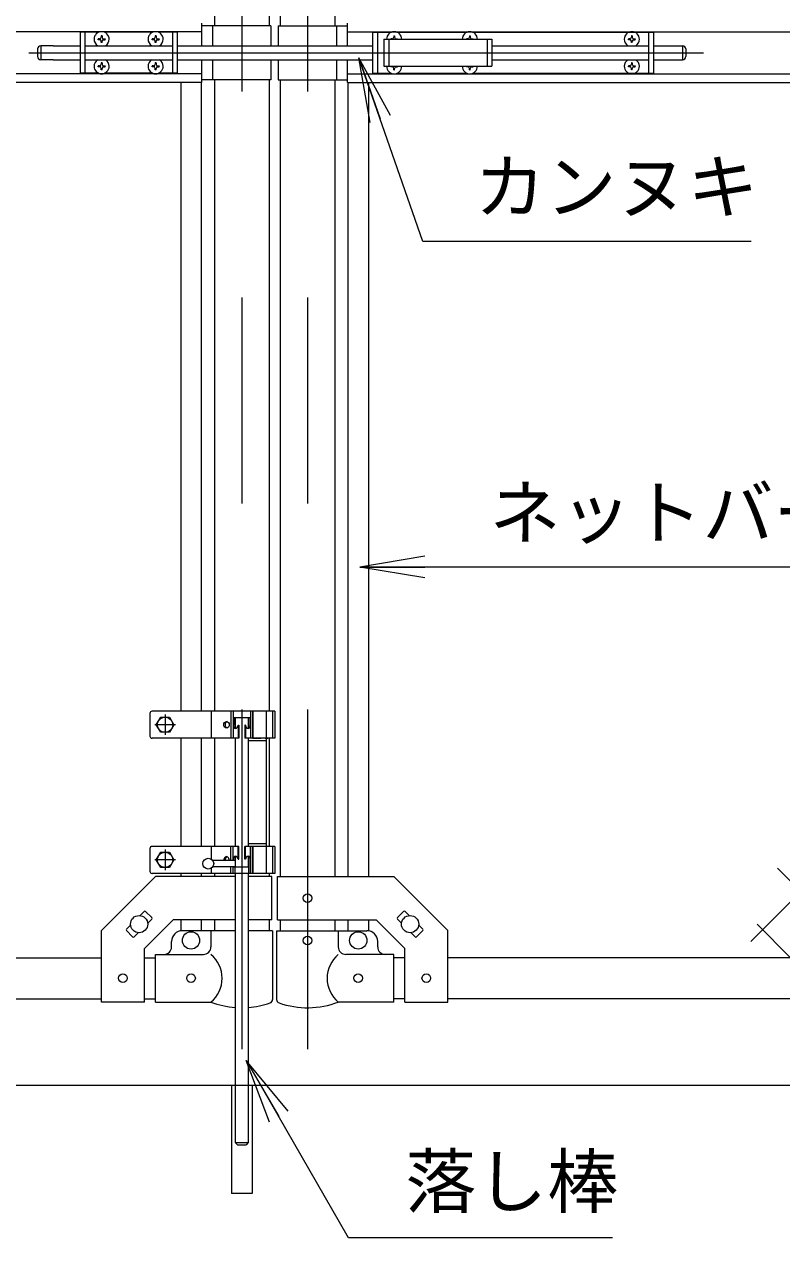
# Model space of a CAD drawing. Units: millimetres, scale not verified. Extents: x -6300 to 6300, y -4455 to 4455.
# Drawn here: x 1771 to 2472, y -1327 to -205 of the extents above; entities that cross this region are included whole.
import ezdxf
from ezdxf.enums import TextEntityAlignment as Align

# ---------------------------------------------------------------- set-up
doc = ezdxf.new("R2010")
doc.units = ezdxf.units.MM
doc.header["$LTSCALE"] = 30
for name, pattern in [('DASHED', [7.5, 6, -1.5]), ('USER1', [50.8, 31.75, -6.35, 6.35, -6.35]), ('USER2', [0.375, 0.25, -0.125])]:
    doc.linetypes.add(name, pattern=pattern)
for name, color, linetype, lineweight in [('0-0_D-STR-TXT', 7, 'Continuous', 9), ('0-3_D-BMK', 2, 'USER1', 13), ('0-4_D-STR1', 1, 'Continuous', 18), ('0-5_D-STR3', 3, 'Continuous', 13), ('0-7_D-BGD', 7, 'Continuous', 9), ('0-A_0', 7, 'Continuous', 9), ('0-B_D-STR2', 7, 'Continuous', 9)]:
    doc.layers.add(name, color=color, linetype=linetype, lineweight=lineweight)
doc.styles.add('ＭＳ ゴシック', font='')
doc.styles.get('ＭＳ ゴシック').set_extended_font_data('MS Gothic')

# ---------------------------------------------------------------- blocks, each defined once
blk = doc.blocks.new('_Open')
at = {"layer": '0-A_0'}
blk.add_line((-30, 5), (0, 0), dxfattribs=at)
blk.add_lwpolyline([(-30, -5), (0, 0), (-30, 0)], dxfattribs=at)

msp = doc.modelspace()

# ---------------------------------------------------------------- linework, layer by layer
at = {"layer": '0-0_D-STR-TXT'}
msp.add_line((2522.2, -706.84), (2083.61, -706.84), dxfattribs=at)
for points in [[(2443.73, -405.61), (2139.76, -405.61), (2081.4, -237.58)], [(2315.48, -1327.15), (2071.16, -1327.15), (1977.49, -1164.91)]]:
    msp.add_lwpolyline(points, dxfattribs=at)
at = {"layer": '0-3_D-BMK'}
for p, q in [((1972.3, 685.57), (1972.3, -1152.82)), ((2033.1, 685.57), (2033.1, -1152.82)), ((1775.23, -231.16), (2399.69, -231.16)), ((1910.8, -852.66), (1891.8, -852.66)), ((1901.3, -843.16), (1901.3, -862.16)), ((1972.3, -846.16), (1972.3, -1152.82)), ((1901.3, -968.16), (1901.3, -987.16)), ((1910.8, -977.66), (1891.8, -977.66))]:
    msp.add_line(p, q, dxfattribs=at)
at = {"layer": '0-4_D-STR1'}
for p, q in [((1946.9, 465.79), (1946.9, -206.16)), ((1997.7, 465.79), (1997.7, -206.16)), ((2007.7, 465.79), (2007.7, -206.16)), ((2058.5, 465.79), (2058.5, -206.16)), ((1946.9, -256.16), (1946.9, -840.16)), ((1997.7, -256.16), (1997.7, -840.16)), ((2007.7, -256.16), (2007.7, -993.11)), ((2058.5, -256.16), (2058.5, -993.11)), ((1946.9, -865.16), (1946.9, -965.16)), ((1997.7, -865.16), (1997.7, -965.16)), ((1946.9, -990.16), (1946.9, -993.11)), ((1997.7, -990.16), (1997.7, -993.11)), ((1946.9, -1033.11), (1946.9, -1043.16)), ((1997.7, -1033.11), (1997.7, -1043.16)), ((2007.7, -1033.11), (2007.7, -1043.16)), ((2058.5, -1033.11), (2058.5, -1043.16)), ((1208.1, -1068.16), (1842.3, -1068.16)), ((1882.3, -1068.16), (1892.3, -1068.16)), ((2123.1, -1068.16), (2113.1, -1068.16)), ((2797.3, -1068.16), (2163.1, -1068.16)), ((1208.1, -1106.16), (1842.3, -1106.16)), ((1882.3, -1106.16), (1892.3, -1106.16)), ((2123.1, -1106.16), (2113.1, -1106.16)), ((2797.3, -1106.16), (2163.1, -1106.16))]:
    msp.add_line(p, q, dxfattribs=at)
at = {"layer": '0-5_D-STR3'}
for p, q in [((1935.2, -211.66), (1115.2, -211.66)), ((1822.55, -212.16), (1822.55, -250.16)), ((1839.96, -212.16), (1822.55, -212.16)), ((1827.05, -212.16), (1827.05, -250.16)), ((1889.96, -212.16), (1845.15, -212.16)), ((1912.55, -212.16), (1895.15, -212.16)), ((1908.05, -212.16), (1908.05, -250.16)), ((1912.55, -212.16), (1912.55, -250.16)), ((1935.2, -224.66), (1935.2, -203.66)), ((1999.3, -206.16), (1935.2, -206.16)), ((1945.3, -206.16), (1945.3, -224.66)), ((1999.3, -206.16), (1999.3, -224.66)), ((2006.1, -206.16), (2006.1, -224.66)), ((2006.1, -206.16), (2070.2, -206.16)), ((2060.1, -206.16), (2060.1, -224.66)), ((2070.2, -224.66), (2070.2, -203.66)), ((2070.2, -211.66), (2890.2, -211.66)), ((2093.35, -212.16), (2093.35, -250.16)), ((2093.35, -212.16), (2110.76, -212.16)), ((2097.85, -212.16), (2097.85, -250.16)), ((2115.95, -212.16), (2180.76, -212.16)), ((2185.95, -212.16), (2353.35, -212.16)), ((2348.85, -212.16), (2348.85, -250.16)), ((2353.35, -212.16), (2353.35, -250.16)), ((1839.4, -219.06), (1839.4, -218.66)), ((1840.7, -219.08), (1839.4, -219.06)), ((1842.16, -215.51), (1842.14, -216.81)), ((1842.16, -221.81), (1842.14, -220.51)), ((1842.95, -215.51), (1842.16, -215.51)), ((1842.95, -221.81), (1842.16, -221.81)), ((1842.95, -215.51), (1842.97, -216.81)), ((1842.95, -221.81), (1842.97, -220.51)), ((1844.41, -218.24), (1845.7, -218.27)), ((1845.7, -218.27), (1845.7, -218.66)), ((1890.7, -218.24), (1889.4, -218.27)), ((1889.4, -218.27), (1889.4, -218.66)), ((1892.16, -215.51), (1892.14, -216.81)), ((1892.16, -221.81), (1892.14, -220.51)), ((1892.95, -215.51), (1892.16, -215.51)), ((1892.95, -221.81), (1892.16, -221.81)), ((1892.95, -215.51), (1892.97, -216.81)), ((1892.95, -221.81), (1892.97, -220.51)), ((1894.41, -219.08), (1895.7, -219.06)), ((1895.7, -219.06), (1895.7, -218.66)), ((2103.85, -218.66), (2103.85, -243.66)), ((2103.85, -218.66), (2203.85, -218.66)), ((2111.5, -218.24), (2110.2, -218.27)), ((2110.2, -218.27), (2110.2, -218.66)), ((2112.96, -215.51), (2112.94, -216.81)), ((2112.96, -215.51), (2113.75, -215.51)), ((2113.75, -215.51), (2113.77, -216.81)), ((2181.5, -218.24), (2180.2, -218.27)), ((2180.2, -218.27), (2180.2, -218.66)), ((2182.96, -215.51), (2182.94, -216.81)), ((2182.96, -215.51), (2183.75, -215.51)), ((2183.75, -215.51), (2183.77, -216.81)), ((2185.21, -218.24), (2186.5, -218.27)), ((2186.5, -218.27), (2186.5, -218.66)), ((2203.85, -218.66), (2203.85, -243.66)), ((2331.5, -218.24), (2330.2, -218.27)), ((2330.2, -218.27), (2330.2, -218.66)), ((2332.96, -215.51), (2332.94, -216.81)), ((2332.96, -221.81), (2332.94, -220.51)), ((2333.75, -215.51), (2332.96, -215.51)), ((2333.75, -221.81), (2332.96, -221.81)), ((2333.75, -215.51), (2333.77, -216.81)), ((2333.75, -221.81), (2333.77, -220.51)), ((2335.21, -219.08), (2336.5, -219.06)), ((2336.5, -219.06), (2336.5, -218.66)), ((1783.35, -227.66), (1783.35, -234.66)), ((1797.8, -224.66), (1786.35, -224.66)), ((1786.35, -224.66), (1786.35, -237.66)), ((1797.65, -224.66), (1822.55, -224.66)), ((1827.05, -224.66), (1908.05, -224.66)), ((1912.55, -224.66), (2093.35, -224.66)), ((2203.85, -224.66), (2348.85, -224.66)), ((2353.35, -224.66), (2380.35, -224.66)), ((2380.35, -224.66), (2380.35, -237.66)), ((2383.35, -227.66), (2383.35, -234.66)), ((1797.8, -237.66), (1786.35, -237.66)), ((1797.65, -237.66), (1822.55, -237.66)), ((1827.05, -237.66), (1908.05, -237.66)), ((1839.4, -244.06), (1839.4, -243.66)), ((1840.7, -244.08), (1839.4, -244.06)), ((1842.16, -240.51), (1842.14, -241.81)), ((1842.16, -246.81), (1842.14, -245.51)), ((1842.95, -240.51), (1842.16, -240.51)), ((1842.95, -246.81), (1842.16, -246.81)), ((1842.95, -240.51), (1842.97, -241.81)), ((1842.95, -246.81), (1842.97, -245.51)), ((1844.41, -243.24), (1845.7, -243.27)), ((1844.41, -244.08), (1845.7, -244.06)), ((1845.7, -243.27), (1845.7, -243.66)), ((1845.7, -244.06), (1845.7, -243.66)), ((1890.7, -243.24), (1889.4, -243.27)), ((1889.4, -243.27), (1889.4, -243.66)), ((1892.16, -240.51), (1892.14, -241.81)), ((1892.16, -246.81), (1892.14, -245.51)), ((1892.95, -240.51), (1892.16, -240.51)), ((1892.95, -246.81), (1892.16, -246.81)), ((1892.95, -240.51), (1892.97, -241.81)), ((1892.95, -246.81), (1892.97, -245.51)), ((1894.41, -243.24), (1895.7, -243.27)), ((1894.41, -244.08), (1895.7, -244.06)), ((1895.7, -243.27), (1895.7, -243.66)), ((1895.7, -244.06), (1895.7, -243.66)), ((1912.55, -237.66), (2093.35, -237.66)), ((1935.2, -258.66), (1935.2, -237.66)), ((1945.3, -237.66), (1945.3, -256.16)), ((1999.3, -237.66), (1999.3, -256.16)), ((2006.1, -237.66), (2006.1, -256.16)), ((2060.1, -237.66), (2060.1, -256.16)), ((2070.2, -258.66), (2070.2, -237.66)), ((2103.85, -243.66), (2203.85, -243.66)), ((2110.2, -244.06), (2110.2, -243.66)), ((2111.5, -244.08), (2110.2, -244.06)), ((2112.96, -246.81), (2112.94, -245.51)), ((2112.96, -246.81), (2113.75, -246.81)), ((2113.75, -246.81), (2113.77, -245.51)), ((2115.21, -244.08), (2116.5, -244.06)), ((2116.5, -244.06), (2116.5, -243.66)), ((2180.2, -244.06), (2180.2, -243.66)), ((2181.5, -244.08), (2180.2, -244.06)), ((2182.96, -246.81), (2182.94, -245.51)), ((2182.96, -246.81), (2183.75, -246.81)), ((2183.75, -246.81), (2183.77, -245.51)), ((2185.21, -244.08), (2186.5, -244.06)), ((2186.5, -244.06), (2186.5, -243.66)), ((2203.85, -237.66), (2348.85, -237.66)), ((2331.5, -243.24), (2330.2, -243.27)), ((2330.2, -243.27), (2330.2, -243.66)), ((2332.96, -240.51), (2332.94, -241.81)), ((2332.96, -246.81), (2332.94, -245.51)), ((2333.75, -240.51), (2332.96, -240.51)), ((2333.75, -246.81), (2332.96, -246.81)), ((2333.75, -240.51), (2333.77, -241.81)), ((2333.75, -246.81), (2333.77, -245.51)), ((2335.21, -243.24), (2336.5, -243.27)), ((2335.21, -244.08), (2336.5, -244.06)), ((2336.5, -243.27), (2336.5, -243.66)), ((2336.5, -244.06), (2336.5, -243.66)), ((2353.35, -237.66), (2380.35, -237.66)), ((1935.2, -250.66), (1115.2, -250.66)), ((1839.96, -250.16), (1822.55, -250.16)), ((1889.96, -250.16), (1845.15, -250.16)), ((1912.55, -250.16), (1895.15, -250.16)), ((1999.3, -256.16), (1935.2, -256.16)), ((2006.1, -256.16), (2070.2, -256.16)), ((2070.2, -250.66), (2890.2, -250.66)), ((2093.35, -250.16), (2110.76, -250.16)), ((2115.95, -250.16), (2180.76, -250.16)), ((2185.95, -250.16), (2353.35, -250.16)), ((1935.2, -258.66), (1115.2, -258.66)), ((1915.8, -258.66), (1915.8, -840.16)), ((1934.8, -258.66), (1934.8, -840.16)), ((2070.2, -258.66), (2890.2, -258.66)), ((2070.6, -258.66), (2070.6, -993.11)), ((2089.6, -258.66), (2089.6, -993.11)), ((2002.9, -840.16), (1889.3, -840.16)), ((1944, -840.16), (1944, -865.16)), ((1962.3, -840.16), (1962.3, -865.16)), ((1964.2, -840.16), (1964.2, -865.16)), ((1980.4, -840.16), (1980.4, -865.16)), ((1982.3, -840.16), (1982.3, -865.16)), ((1982.54, -840.16), (1982.54, -865.16)), ((1995, -840.16), (1995, -990.16)), ((2000.6, -840.16), (2000.6, -865.16)), ((2002.9, -840.16), (2002.9, -865.16)), ((1887.3, -842.16), (1887.3, -863.16)), ((1980.4, -846.16), (1964.2, -846.16)), ((1965.8, -853.16), (1965.8, -846.16)), ((1966.3, -846.16), (1966.3, -855.18)), ((1978.3, -846.16), (1978.3, -855.18)), ((1978.8, -846.16), (1978.8, -853.16)), ((1968.8, -853.16), (1968.8, -865.16)), ((1968.8, -853.16), (1969.5, -853.16)), ((1969.5, -853.16), (1969.5, -865.16)), ((1975.11, -853.16), (1975.11, -865.16)), ((1975.8, -853.16), (1975.11, -853.16)), ((1975.8, -853.16), (1975.8, -865.16)), ((1969.5, -865.16), (1889.3, -865.16)), ((1915.8, -865.16), (1915.8, -965.16)), ((1934.8, -865.16), (1934.8, -965.16)), ((1966.3, -865.16), (1966.3, -965.16)), ((2002.9, -865.16), (1975.11, -865.16)), ((1978.3, -865.16), (1978.3, -965.16)), ((1995, -867.46), (1978.3, -867.46)), ((1969.5, -965.16), (1889.3, -965.16)), ((1944, -965.16), (1944, -976.95)), ((1962.3, -978.16), (1962.3, -965.16)), ((1964.2, -978.16), (1964.2, -965.16)), ((1968.8, -977.16), (1968.8, -965.16)), ((1969.5, -977.16), (1969.5, -965.16)), ((2002.9, -965.16), (1975.11, -965.16)), ((1975.11, -977.16), (1975.11, -965.16)), ((1975.8, -977.16), (1975.8, -965.16)), ((1995, -962.86), (1978.3, -962.86)), ((1980.4, -990.16), (1980.4, -965.16)), ((1982.3, -990.16), (1982.3, -965.16)), ((1982.54, -965.16), (1982.54, -990.16)), ((2000.6, -965.16), (2000.6, -990.16)), ((2002.9, -965.16), (2002.9, -990.16)), ((1887.3, -967.16), (1887.3, -988.16)), ((1966.3, -975.15), (1966.3, -984.16)), ((1978.3, -975.15), (1978.3, -984.16)), ((1944, -985.37), (1944, -990.16)), ((1966.3, -978.16), (1945.3, -978.16)), ((1966.3, -984.16), (1945.3, -984.16)), ((1962.3, -990.16), (1962.3, -984.16)), ((1966.3, -984.16), (1964.2, -984.16)), ((1964.2, -990.16), (1964.2, -984.16)), ((1964.2, -984.16), (1978.8, -984.16)), ((1965.8, -977.16), (1965.8, -978.16)), ((1965.8, -984.16), (1965.8, -990.16)), ((1968.8, -977.16), (1969.5, -977.16)), ((1975.8, -977.16), (1975.11, -977.16)), ((1978.8, -990.16), (1978.8, -977.16)), ((2002.9, -990.16), (1889.3, -990.16)), ((1915.8, -990.16), (1915.8, -993.11)), ((1934.8, -990.16), (1934.8, -993.11)), ((1966.3, -990.16), (1966.3, -1239.16)), ((1978.3, -990.16), (1978.3, -1239.16)), ((2000, -993.11), (1978.3, -993.11)), ((2000, -1033.11), (2000, -993.11)), ((2005.4, -1033.11), (2005.4, -993.11)), ((1881.9, -1025.44), (1878.18, -1029.16)), ((1888.97, -1031.1), (1883.32, -1025.44)), ((1888.97, -1032.52), (1885.26, -1036.23)), ((2116.44, -1031.1), (2122.09, -1025.44)), ((2116.44, -1032.52), (2120.15, -1036.23)), ((2123.51, -1025.44), (2127.22, -1029.16)), ((1842.3, -1109.36), (1842.3, -1043.11)), ((1869.35, -1037.99), (1865.64, -1041.71)), ((1871.29, -1048.78), (1865.64, -1043.12)), ((1908.87, -1033.11), (1882.3, -1059.68)), ((1966.3, -1033.11), (1908.87, -1033.11)), ((1915.8, -1033.11), (1915.8, -1043.16)), ((1934.8, -1033.11), (1934.8, -1043.16)), ((1943.75, -1043.16), (1943.75, -1058.16)), ((2000, -1033.11), (1978.3, -1033.11)), ((2000.85, -1043.16), (1978.3, -1043.16)), ((2000.85, -1043.16), (2000.85, -1106.85)), ((2004.55, -1043.16), (2061.65, -1043.16)), ((2004.55, -1043.16), (2004.55, -1106.85)), ((2005.4, -1033.11), (2096.54, -1033.11)), ((2061.65, -1043.16), (2061.65, -1058.16)), ((2061.65, -1043.16), (2088.1, -1043.16)), ((2070.6, -1033.11), (2070.6, -1043.16)), ((2089.6, -1033.11), (2089.6, -1043.16)), ((2096.54, -1033.11), (2123.1, -1059.68)), ((2134.12, -1048.78), (2139.77, -1043.12)), ((2136.06, -1037.99), (2139.77, -1041.71)), ((2163.1, -1109.36), (2163.1, -1043.11)), ((1876.42, -1045.06), (1872.71, -1048.78)), ((1907.3, -1058.16), (1907.3, -1053.16)), ((2098.1, -1058.16), (2098.1, -1053.16)), ((2128.98, -1045.06), (2132.7, -1048.78)), ((1882.3, -1109.36), (1882.3, -1059.68)), ((1892.3, -1065.16), (1936.75, -1065.16)), ((1892.3, -1109.16), (1892.3, -1065.16)), ((2113.1, -1065.16), (2068.65, -1065.16)), ((2113.1, -1109.16), (2113.1, -1065.16)), ((2123.1, -1109.36), (2123.1, -1059.68)), ((1882.3, -1109.36), (1842.3, -1109.36)), ((1892.3, -1109.16), (1943.75, -1109.16)), ((2113.1, -1109.16), (2061.65, -1109.16)), ((2123.1, -1109.36), (2163.1, -1109.36)), ((1962.75, -1186.16), (1962.75, -1286.16)), ((1968.3, -1241.16), (1966.3, -1239.16)), ((1968.3, -1241.16), (1976.3, -1241.16))]:
    msp.add_line(p, q, dxfattribs=at)
at = {"layer": '0-5_D-STR3', "linetype": 'DASHED'}
for p, q in [((2108.35, -218.66), (2108.35, -243.66)), ((2199.35, -218.66), (2199.35, -243.66))]:
    msp.add_line(p, q, dxfattribs=at)
at = {"layer": '0-5_D-STR3', "linetype": 'USER2'}
msp.add_line((1982.54, -865.16), (1996.54, -865.16), dxfattribs=at)
at = {"layer": '0-5_D-STR3'}
for points in [[(1840.7, -218.24), (1839.4, -218.27), (1839.4, -218.66)], [(1844.41, -219.08), (1845.7, -219.06), (1845.7, -218.66)], [(1890.7, -219.08), (1889.4, -219.06), (1889.4, -218.66)], [(1894.41, -218.24), (1895.7, -218.27), (1895.7, -218.66)], [(2115.21, -218.24), (2116.5, -218.27), (2116.5, -218.66)], [(2331.5, -219.08), (2330.2, -219.06), (2330.2, -218.66)], [(2335.21, -218.24), (2336.5, -218.27), (2336.5, -218.66)], [(1840.7, -243.24), (1839.4, -243.27), (1839.4, -243.66)], [(1890.7, -244.08), (1889.4, -244.06), (1889.4, -243.66)], [(2331.5, -244.08), (2330.2, -244.06), (2330.2, -243.66)], [(1966.3, -993.11), (1892.3, -993.11), (1842.3, -1043.11)], [(2005.4, -993.11), (2113.1, -993.11), (2163.1, -1043.11)], [(1966.3, -1043.16), (1943.75, -1043.16), (1917.3, -1043.16)], [(1981.85, -1186.16), (1981.85, -1286.16), (1962.75, -1286.16)], [(1966.3, -1239.16), (1978.3, -1239.16), (1976.3, -1241.16)]]:
    msp.add_lwpolyline(points, dxfattribs=at)
for points in [[(1905.35, -845.65), (1909.4, -852.66), (1905.35, -859.68), (1897.25, -859.68), (1893.2, -852.66), (1897.25, -845.65)], [(1905.35, -970.65), (1909.4, -977.66), (1905.35, -984.68), (1897.25, -984.68), (1893.2, -977.66), (1897.25, -970.65)]]:
    msp.add_lwpolyline(points, close=True, dxfattribs=at)
for centre, radius in [((1901.3, -852.66), 7.03), ((1901.3, -977.66), 7.03), ((1941.3, -981.16), 5), ((2033.1, -1013.11), 4), ((1877.3, -1037.11), 8), ((2128.1, -1037.11), 8), ((1925.3, -1052.16), 8), ((2033.1, -1052.16), 4), ((2080.1, -1052.16), 8), ((1862.3, -1087.11), 4), ((1925.3, -1087.16), 4), ((2080.1, -1087.16), 4), ((2143.1, -1087.11), 4)]:
    msp.add_circle(centre, radius, dxfattribs=at)
for centre, radius, start, end in [((1842.55, -218.66), 7, 0, 180), ((1892.55, -218.66), 7, 0, 180), ((2113.35, -218.66), 7, 0, 180), ((2183.35, -218.66), 7, 0, 180), ((2333.35, -218.66), 7, 0, 180), ((1842.55, -218.66), 7, 180, 238.99728), ((1840.65, -216.76), 1.49, 270, 0), ((1840.65, -220.57), 1.49, 0, 90), ((1844.46, -216.76), 1.49, 180, 270), ((1844.46, -220.57), 1.49, 90, 180), ((1842.55, -218.66), 7, 301.00272, 0), ((1892.55, -218.66), 7, 180, 238.99728), ((1890.65, -216.76), 1.49, 270, 0), ((1890.65, -220.57), 1.49, 0, 90), ((1894.46, -216.76), 1.49, 180, 270), ((1894.46, -220.57), 1.49, 90, 180), ((1892.55, -218.66), 7, 301.00272, 0), ((2111.45, -216.76), 1.49, 270, 0), ((2115.26, -216.76), 1.49, 180, 270), ((2181.45, -216.76), 1.49, 270, 0), ((2185.26, -216.76), 1.49, 180, 270), ((2333.35, -218.66), 7, 180, 238.99728), ((2331.45, -216.76), 1.49, 270, 0), ((2331.45, -220.57), 1.49, 0, 90), ((2335.26, -216.76), 1.49, 180, 270), ((2335.26, -220.57), 1.49, 90, 180), ((2333.35, -218.66), 7, 301.00272, 0), ((1786.35, -227.66), 3, 90, 180), ((1786.35, -234.66), 3, 180, 270), ((2380.35, -227.66), 3, 0, 90), ((2380.35, -234.66), 3, 270, 0), ((1842.55, -243.66), 7, 121.00272, 180), ((1842.55, -243.66), 7, 180, 0), ((1840.65, -241.76), 1.49, 270, 0), ((1840.65, -245.57), 1.49, 0, 90), ((1844.46, -241.76), 1.49, 180, 270), ((1844.46, -245.57), 1.49, 90, 180), ((1842.55, -243.66), 7, 0, 58.99728), ((1892.55, -243.66), 7, 121.00272, 180), ((1892.55, -243.66), 7, 180, 0), ((1890.65, -241.76), 1.49, 270, 0), ((1890.65, -245.57), 1.49, 0, 90), ((1894.46, -241.76), 1.49, 180, 270), ((1894.46, -245.57), 1.49, 90, 180), ((1892.55, -243.66), 7, 0, 58.99728), ((2113.35, -243.66), 7, 180, 0), ((2111.45, -245.57), 1.49, 0, 90), ((2115.26, -245.57), 1.49, 90, 180), ((2183.35, -243.66), 7, 180, 0), ((2181.45, -245.57), 1.49, 0, 90), ((2185.26, -245.57), 1.49, 90, 180), ((2333.35, -243.66), 7, 121.00272, 180), ((2333.35, -243.66), 7, 180, 0), ((2331.45, -241.76), 1.49, 270, 0), ((2331.45, -245.57), 1.49, 0, 90), ((2335.26, -241.76), 1.49, 180, 270), ((2335.26, -245.57), 1.49, 90, 180), ((2333.35, -243.66), 7, 0, 58.99728), ((1889.3, -842.16), 2, 90, 180), ((1889.3, -863.16), 2, 180, 270), ((1889.3, -967.16), 2, 90, 180), ((1889.3, -988.16), 2, 180, 270), ((1882.61, -1026.15), 1, 45, 135), ((1888.26, -1031.81), 1, 315, 45), ((2117.14, -1031.81), 1, 135, 225), ((2122.8, -1026.15), 1, 45, 135), ((1866.34, -1042.41), 1, 135, 225), ((1917.3, -1053.16), 10, 90, 180), ((2088.1, -1053.16), 10, 0, 90), ((2139.06, -1042.41), 1, 315, 45), ((1872, -1048.07), 1, 225, 315), ((2133.41, -1048.07), 1, 225, 315), ((1900.3, -1058.16), 7, 270, 0), ((1936.75, -1058.16), 7, 270, 0), ((1925.56, -1087.16), 28.55, 309.59418, 50.40582), ((2079.85, -1087.16), 28.55, 129.59418, 230.40582), ((2068.65, -1058.16), 7, 180, 270), ((2105.1, -1058.16), 7, 180, 270), ((1972.3, -1034.43), 80, 249.0916, 265.69878), ((1972.3, -1034.43), 80, 274.30122, 289.22051), ((1997.55, -1106.85), 3.3, 289.22051, 0), ((2007.85, -1106.85), 3.3, 180, 250.77949), ((2033.1, -1034.43), 80, 250.77949, 290.9084)]:
    msp.add_arc(centre, radius, start, end, dxfattribs=at)
msp.add_ellipse((1958.15, -852.66), major_axis=(0, 3), ratio=0.839449, dxfattribs=at)
for centre, major_axis, ratio, start_param, end_param in [((1959.31, -852.66), (0, -3), 0.839449, 3.3733968, 6.0513812), ((1966.5, -853.12), (0, -3), 0.766727, 4.7027468, 7.8414058), ((1967.65, -853.12), (0, -3), 0.615242, 4.7027468, 6.0032469), ((1978.1, -853.12), (0, -3), 0.766727, 4.7249648, 7.8636238), ((1976.96, -853.12), (0, -3), 0.615242, 0.2799384, 1.5804385), ((1958.15, -977.66), (0, -3), 0.839449, 1.4033482, 4.8798371), ((1959.31, -977.66), (0, -3), 0.839449, 3.3733968, 4.8798371), ((1966.5, -977.2), (0, 3), 0.766727, 4.7249648, 7.8636238), ((1967.65, -977.2), (0, 3), 0.615242, 0.2799384, 1.5804385), ((1978.1, -977.2), (0, 3), 0.766727, 4.7027468, 7.8414058), ((1976.96, -977.2), (0, 3), 0.615242, 4.7027468, 6.0032469)]:
    msp.add_ellipse(centre, major_axis=major_axis, ratio=ratio, start_param=start_param, end_param=end_param, dxfattribs=at)
at = {"layer": '0-7_D-BGD'}
msp.add_line((1177.7, -1186.16), (2827.7, -1186.16), dxfattribs=at)
at = {"layer": '0-B_D-STR2'}
for p, q in [((2443.42, -1053.15), (2870.8, -625.76)), ((2550.94, -1068.16), (2468.1, -985.32)), ((2480.23, -1068.16), (2449.24, -1037.16))]:
    msp.add_line(p, q, dxfattribs=at)

# ---------------------------------------------------------------- block references
at = {"layer": '0-0_D-STR-TXT', "xscale": 2, "yscale": 2}
for p, rotation in [((2080.74, -235.69), 109.15293), ((2081.61, -706.84), 180), ((1976.49, -1163.18), 120)]:
    msp.add_blockref('_Open', p, dxfattribs=dict(at, rotation=rotation))

# ---------------------------------------------------------------- texts
at = {"layer": '0-0_D-STR-TXT', "style": 'ＭＳ ゴシック'}
for s, p in [('カンヌキ', (2187.64, -393.53)), ('ネットバー', (2201.64, -694.89)), ('落し棒', (2123.61, -1313.42))]:
    msp.add_text(s, height=48.17, dxfattribs=at).set_placement(p, align=Align.BOTTOM_LEFT)

doc.saveas('drawing.dxf')
